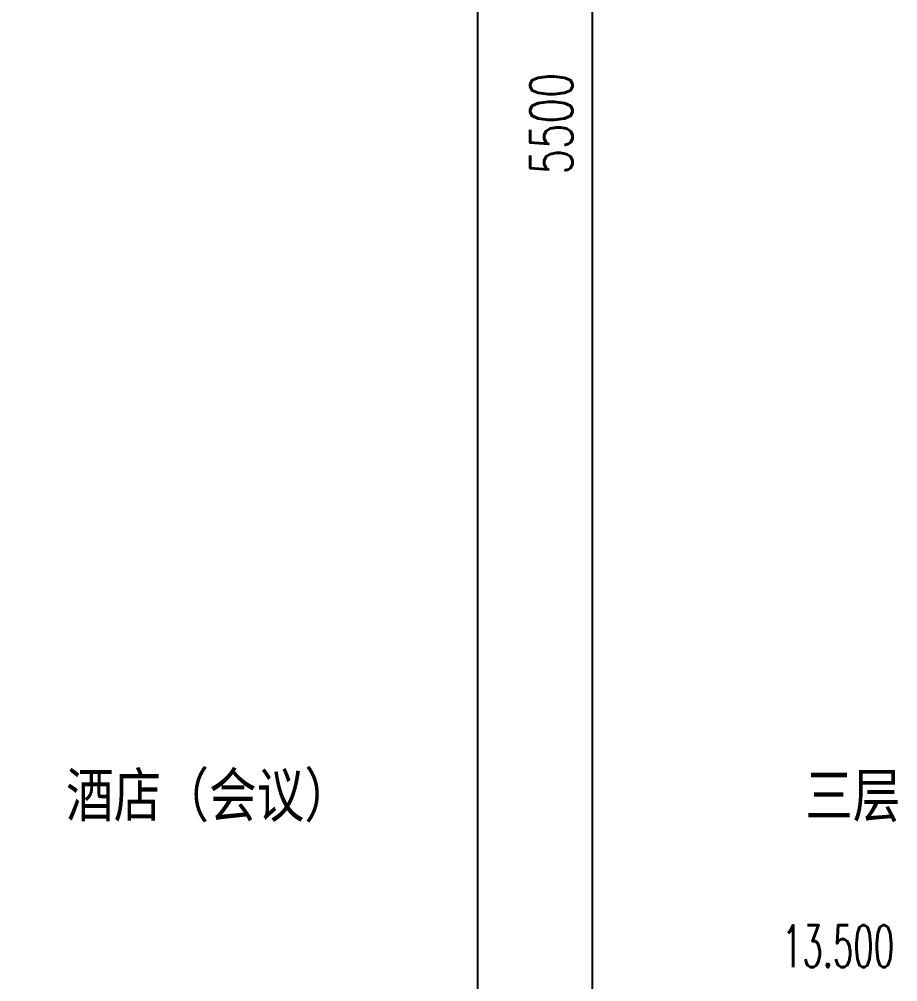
# Model space of a CAD drawing. Header units: millimetres. Extents: x 434053 to 1059003, y -2417481 to 936527.
# Drawn here: x 563593 to 566252, y -2238884 to -2235970 of the extents above; entities that cross this region are included whole.
import ezdxf

# ---------------------------------------------------------------- set-up
doc = ezdxf.new("R2010")
doc.units = ezdxf.units.MM
doc.header["$LTSCALE"] = 1000
doc.header["$MEASUREMENT"] = 0
doc.layers.get('Defpoints').update_dxf_attribs({"color": 6})
for name, color, linetype in [('AXIS', 3, 'Continuous'), ('PUB_DIM', 83, 'Continuous'), ('PUB_TEXT', 7, 'Continuous')]:
    doc.layers.add(name, color=color, linetype=linetype)
doc.styles.add('_TCH_DIM', font='SIMPLEX.shx', dxfattribs={"width": 0.8, "height": 3, "bigfont": 'GBCBIG.shx'})
doc.styles.add('_TCH_DIM_T3', font='SIMPLEX', dxfattribs={"width": 0.705882, "bigfont": 'GBCBIG'})
doc.styles.add('宋体', font='', dxfattribs={"width": 0.8})
doc.styles.get('宋体').set_extended_font_data('SimSun')
doc.dimstyles.new('_TCH_ARCH&&50', dxfattribs={"dimtxt": 127.5, "dimasz": 50, "dimexe": 125, "dimexo": 150, "dimgap": 61.25, "dimtad": 1, "dimdec": 0, "dimzin": 0, "dimdsep": 46, "dimtxsty": '_TCH_DIM_T3', "dimblk": 'ARCHTICK', "dimcen": 0.09, "dimclrt": 7, "dimazin": 2, "dimtfac": 1, "dimtdec": 0, "dimtix": 1, "dimtmove": 2, "dimatfit": 3, "dimfxl": 1, "dimtolj": 1, "dimtzin": 0, "dimarcsym": 0})

# ---------------------------------------------------------------- blocks, each defined once
blk = doc.blocks.new('_ArchTick')
at = {"color": 0, "linetype": 'ByBlock', "const_width": 0.4}
blk.add_lwpolyline([(-0.5, -0.5), (0.5, 0.5)], dxfattribs=at)
blk = doc.blocks.new('*D980')
at = {"layer": 'Defpoints', "color": 0, "transparency": 16777216}
for p in [(565042, -2233535.7), (565328.5, -2233535.7), (565042, -2239035.7)]:
    blk.add_point(p, dxfattribs=at)
at = {"layer": 'PUB_DIM', "color": 0, "lineweight": -2, "transparency": 16777216}
for p, q in [((565192, -2233535.7), (565453.5, -2233535.7)), ((565328.5, -2239035.7), (565328.5, -2233535.7)), ((565192, -2239035.7), (565453.5, -2239035.7))]:
    blk.add_line(p, q, dxfattribs=at)
at = {"layer": 'PUB_DIM', "color": 0, "lineweight": -2, "transparency": 16777216, "xscale": 50, "yscale": 50, "zscale": 50}
for p, rotation in [((565328.5, -2233535.7), 90), ((565328.5, -2239035.7), 270)]:
    blk.add_blockref('_ArchTick', p, dxfattribs=dict(at, rotation=rotation))
at = {"layer": 'PUB_DIM', "color": 7, "transparency": 16777216, "insert": (565203.5, -2236285.7), "char_height": 127.5, "attachment_point": 5, "rotation": 90, "style": '_TCH_DIM_T3'}
blk.add_mtext('\\A1;5500', dxfattribs=at)

msp = doc.modelspace()

# ---------------------------------------------------------------- linework, layer by layer
at = {"layer": 'AXIS'}
msp.add_lwpolyline([(555263.7, -2230335.7), (564979.8, -2230335.7), (564979.8, -2253351.7), (555263.7, -2253351.7)], close=True, dxfattribs=at)

# ---------------------------------------------------------------- texts
at = {"layer": 'PUB_TEXT'}
for s, height, style, width, p in [('酒店（会议）', 132.17, '宋体', 0.8, (563734.8, -2238384.9)), ('三层', 132.17, '宋体', 0.8, (565971.7, -2238385.7)), ('13.500', 127.5, '_TCH_DIM', 0.564706, (565901.5, -2238840.7))]:
    msp.add_text(s, height=height, dxfattribs=dict(at, style=style, width=width)).set_placement(p)

# ---------------------------------------------------------------- dimensions: what is measured, and where the dimension line sits
at = {"layer": 'PUB_DIM'}
dim = msp.add_aligned_dim(p1=(565042, -2239035.7), p2=(565042, -2233535.7), distance=-286.5, dimstyle='_TCH_ARCH&&50', dxfattribs=at)
dim.commit()
dim.dimension.update_dxf_attribs({"geometry": '*D980', "text_midpoint": (565203.5, -2236285.7)})

doc.saveas('drawing.dxf')
